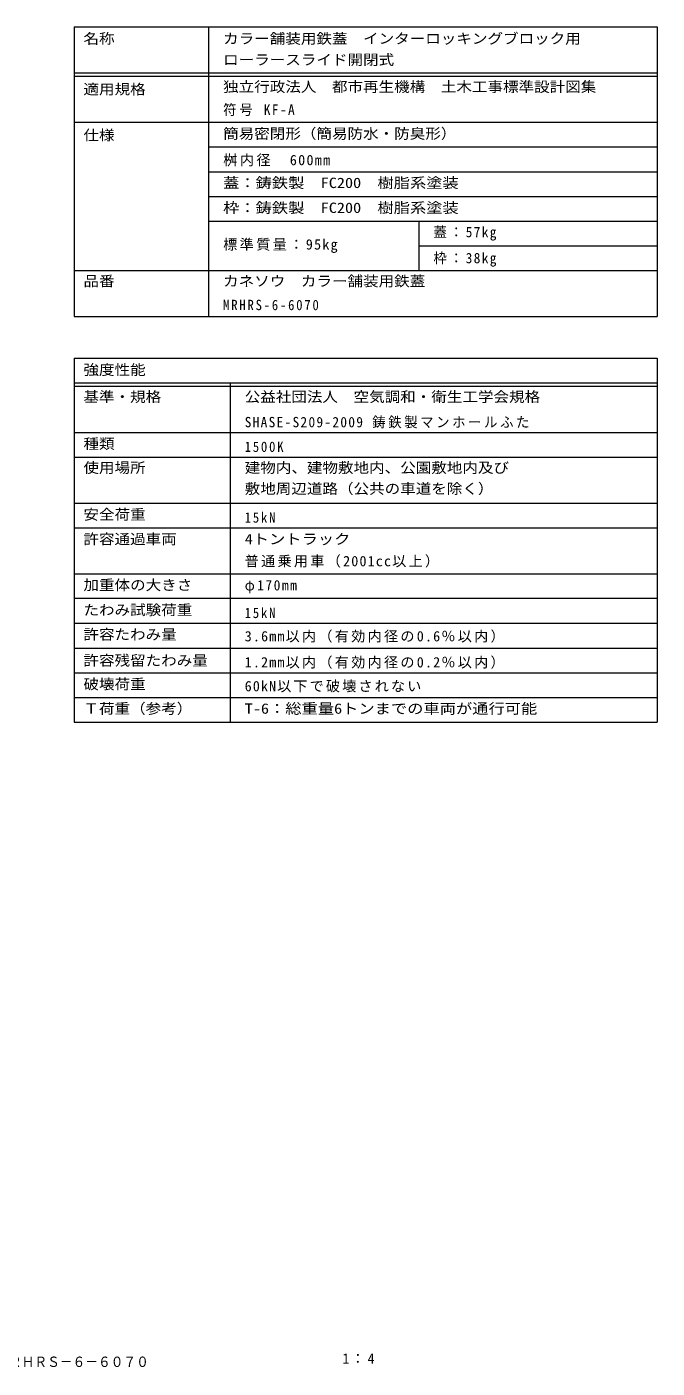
# Model space of a CAD drawing. Units: millimetres on the paper, enlarged 4 times. Extents: x -983 to 1111, y -780 to 780.
# Drawn here: x 397 to 1111, y -780 to 739 of the extents above; entities that cross this region are included whole.
import ezdxf
from ezdxf.enums import TextEntityAlignment as Align

# ---------------------------------------------------------------- set-up
doc = ezdxf.new("R2010")
doc.units = ezdxf.units.MM
doc.header["$LTSCALE"] = 4
doc.layers.add('F-5_F-5ﾚｲﾔ', color=2, linetype='Continuous')
doc.layers.add('F-F_F-Fﾚｲﾔ', color=2, linetype='Continuous', lineweight=9)
doc.styles.add('ＭＳ ゴシック', font='')
doc.styles.get('ＭＳ ゴシック').set_extended_font_data('MS Gothic')

msp = doc.modelspace()

# ---------------------------------------------------------------- linework, layer by layer
at = {"layer": 'F-F_F-Fﾚｲﾔ', "color": 7}
for p, q in [((450.745, 738.536), (1110.745, 738.536)), ((450.745, 738.536), (450.745, 410.536)), ((602.941, 738.536), (602.941, 410.536)), ((1110.745, 738.536), (1110.745, 410.536)), ((450.745, 686.536), (1110.745, 686.536)), ((450.745, 682.536), (1110.745, 682.536)), ((450.745, 630.536), (1110.745, 630.536)), ((602.941, 602.536), (1110.745, 602.536)), ((602.941, 574.536), (1110.745, 574.536)), ((602.941, 546.536), (1110.745, 546.536)), ((602.941, 518.536), (1110.745, 518.536)), ((840.972, 518.536), (840.972, 462.536)), ((840.972, 490.536), (1110.745, 490.536)), ((450.745, 462.536), (1110.745, 462.536)), ((450.745, 410.536), (1110.745, 410.536)), ((450.745, 363.564), (1110.745, 363.564)), ((450.745, 363.564), (450.745, -48.727)), ((1110.745, 363.564), (1110.745, -48.727)), ((450.745, 335.564), (1110.745, 335.564)), ((627.367, 335.564), (627.367, -48.727)), ((450.745, 331.564), (1110.745, 331.564)), ((450.745, 279.273), (1110.745, 279.273)), ((450.745, 251.273), (1110.745, 251.273)), ((450.745, 199.273), (1110.745, 199.273)), ((450.745, 171.273), (1110.745, 171.273)), ((450.745, 119.273), (1110.745, 119.273)), ((1110.745, 91.273), (450.745, 91.273)), ((450.745, 63.273), (1110.745, 63.273)), ((450.745, 35.273), (1110.745, 35.273)), ((450.745, 7.273), (1110.745, 7.273)), ((450.745, -20.727), (1110.745, -20.727)), ((450.745, -48.727), (1110.745, -48.727))]:
    msp.add_line(p, q, dxfattribs=at)

# ---------------------------------------------------------------- texts
at = {"layer": 'F-5_F-5ﾚｲﾔ', "style": 'ＭＳ ゴシック'}
for s, width, p in [('カラー舗装用鉄蓋\u3000インターロッキングブロック用', 1.1, (619.475, 715.892)), ('ローラースライド開閉式', 1.1, (619.475, 691.892)), ('独立行政法人\u3000都市再生機構\u3000土木工事標準設計図集', 1.1, (619.475, 661.293)), ('簡易密閉形（簡易防水・防臭形）', 1.1, (619.475, 608.309)), ('蓋：鋳鉄製\u3000FC200\u3000樹脂系塗装', 1.15, (619.475, 552.525)), ('簡易密閉形\u3000充填深さ７０ｍｍ\u3000\u3000ＭＲＨＲＳ－６－６０７０', 0.9, (132.255, -782.131))]:
    msp.add_text(s, height=11.73, dxfattribs=dict(at, width=width)).set_placement(p, align=Align.BOTTOM_LEFT)
at = {"layer": 'F-5_F-5ﾚｲﾔ', "char_height": 11.73, "attachment_point": 7, "style": 'ＭＳ ゴシック'}
for s, insert in [('\\T1.21;\\W0.95;符号\\~KF-A', (619.475, 637.584)), ('\\T1.18;桝内径\u3000600mm', (619.475, 580.525)), ('\\T1.2;\\W0.95;蓋：57kg', (857.506, 496.526)), ('\\T1.17;標準質量：95kg', (619.475, 482.536)), ('\\T1.28;\\W0.9;MRHRS-6-6070', (619.475, 417.584)), ('\\T1.19;\\W0.95;SHASE-S209-2009\\~鋳鉄製マンホールふた', (643.901, 283.855)), ('\\T1.19;1：4', (754.5, -774.921))]:
    msp.add_mtext(s, dxfattribs=dict(at, insert=insert))
at = {"layer": 'F-F_F-Fﾚｲﾔ', "style": 'ＭＳ ゴシック'}
for s, width, p in [('名称', 1.1, (461.392, 715.892)), ('適用規格', 1.1, (461.392, 658.536)), ('仕様', 1.1, (461.392, 606.536)), ('枠：鋳鉄製\u3000FC200\u3000樹脂系塗装', 1.15, (619.475, 524.309)), ('品番', 1.1, (461.392, 441.293)), ('カネソウ\u3000カラー舗装用鉄蓋', 1.1, (619.475, 441.293)), ('強度性能', 1.1, (461.392, 340.919)), ('基準・規格', 1.1, (461.392, 310.32)), ('公益社団法人\u3000空気調和・衛生工学会規格', 1.1, (643.901, 310.32)), ('種類', 1.1, (461.392, 257.122)), ('使用場所', 1.1, (461.392, 230.029)), ('建物内、建物敷地内、公園敷地内及び', 1.1, (643.901, 230.029)), ('敷地周辺道路（公共の車道を除く）', 1.1, (643.901, 206.32)), ('安全荷重', 1.1, (461.392, 177.045)), ('許容通過車両', 1.1, (461.392, 149.262)), ('4トントラック', 1.15, (643.901, 149.262)), ('加重体の大きさ', 1.1, (461.392, 97.262)), ('たわみ試験荷重', 1.1, (461.392, 69.045)), ('許容たわみ量', 1.1, (461.392, 41.262)), ('許容残留たわみ量', 1.1, (461.392, 11.79)), ('破壊荷重', 1.1, (461.392, -15.013)), ('Ｔ荷重（参考）', 1.1, (461.392, -42.639)), ('T-6：総重量6トンまでの車両が通行可能', 1.15, (643.901, -42.639))]:
    msp.add_text(s, height=11.73, dxfattribs=dict(at, width=width)).set_placement(p, align=Align.BOTTOM_LEFT)
at = {"layer": 'F-F_F-Fﾚｲﾔ', "char_height": 11.73, "attachment_point": 7, "style": 'ＭＳ ゴシック'}
for s, insert in [('\\T1.2;\\W0.95;枠：38kg', (857.506, 467.054)), ('\\T1.28;\\W0.9;1500K', (643.901, 257.122)), ('\\T1.28;\\W0.9;15kN', (643.901, 177.045)), ('\\T1.16;普通乗用車（2001cc以上）', (643.901, 126.32)), ('\\T1.23;\\W0.95;φ170mm', (643.901, 97.262)), ('\\T1.28;\\W0.9;15kN', (643.901, 69.045)), ('\\T1.16;3.6mm以内（有効内径の0.6％以内）', (643.901, 41.262)), ('\\T1.16;1.2mm以内（有効内径の0.2％以内）', (643.901, 11.79)), ('\\T1.15;60kN以下で破壊されない', (643.901, -15.013))]:
    msp.add_mtext(s, dxfattribs=dict(at, insert=insert))

doc.saveas('drawing.dxf')
